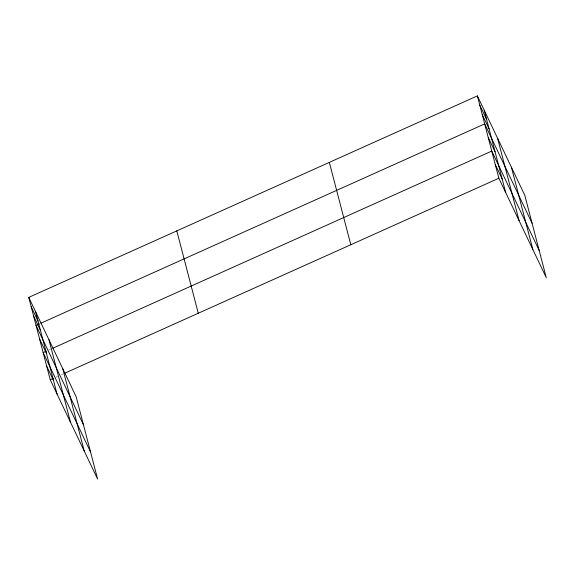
<?xml version="1.0" encoding="UTF-8"?>
<svg xmlns="http://www.w3.org/2000/svg" width="575" height="575" viewBox="0 0 575 575"><rect width="100%" height="100%" fill="white"/><g stroke="black" fill="none" stroke-linecap="round" stroke-linejoin="round"><path stroke-width="0.43" stroke-dasharray="2.88 2.16" d="M48.767 350.031L50.377 349.305M55.854 377.207L57.464 376.488M61.482 374.677L63.092 373.958"/><path stroke-width="0.86" d="M28.75 297.383L76.152 396.757L97.621 479.112L50.219 379.737L28.75 297.383L477.379 95.888L524.781 195.263L546.25 277.617L498.848 178.243L477.379 95.888M39.265 323.933L36.052 325.378L83.447 424.76M40.875 323.215L484.682 123.891L532.076 223.265M46.352 351.117L43.132 352.561L90.534 451.936M52.792 348.22L491.769 151.067L539.163 250.441M50.219 379.737L53.439 378.293M64.702 373.232L498.848 178.243M479.816 105.218L486.658 119.571M482.245 114.554L489.095 128.908M488.225 137.475L495.068 151.829M495.305 164.658L502.155 179.012M31.187 306.712L38.029 321.066M33.616 316.049L40.466 330.402M39.596 338.97L46.438 353.323M46.676 366.146L53.525 380.499M511.398 167.203L532.867 249.564M497.605 138.295L519.081 220.656M484.229 110.242L505.698 192.596M329.331 162.38L350.8 244.734M176.798 230.884L198.267 313.246M62.768 368.697L84.237 451.052M48.976 339.789L70.452 422.151M35.593 311.729L57.069 394.091"/></g></svg>
